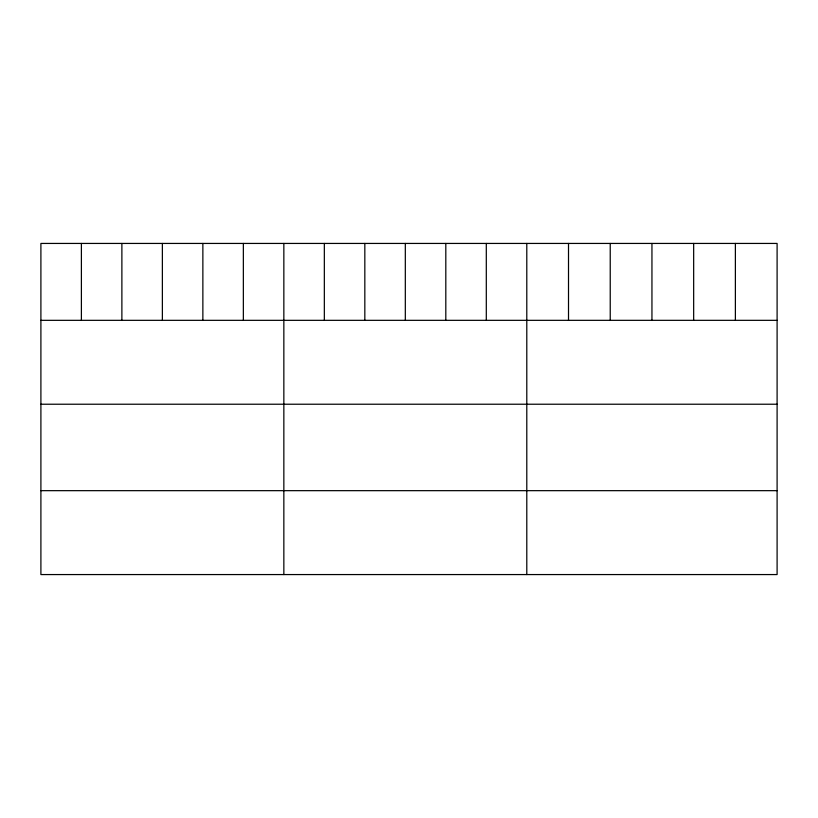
<?xml version="1.0" encoding="UTF-8"?>
<svg xmlns="http://www.w3.org/2000/svg" width="818" height="818" viewBox="0 0 818 818"><rect width="100%" height="100%" fill="white"/><g stroke="black" fill="none" stroke-linecap="round" stroke-linejoin="round"><path stroke-width="1.23" d="M777.1 320.329L777.1 574.563L40.9 574.563L40.9 243.437L777.1 243.437L777.1 320.329L40.9 320.329M40.9 404.225L777.1 404.225M40.9 490.667L777.1 490.667M735.382 243.437L735.382 320.329M693.664 243.437L693.664 320.329M651.946 243.437L651.946 320.329M610.228 243.437L610.228 320.329M568.51 243.437L568.51 320.329M526.792 243.437L526.792 574.563M486.301 243.437L486.301 320.329M445.81 243.437L445.81 320.329M405.319 243.437L405.319 320.329M364.828 243.437L364.828 320.329M324.337 243.437L324.337 320.329M283.846 243.437L283.846 574.563M243.355 243.437L243.355 320.329M202.864 243.437L202.864 320.329M162.373 243.437L162.373 320.329M121.882 243.437L121.882 320.329M81.391 243.437L81.391 320.329"/></g></svg>
